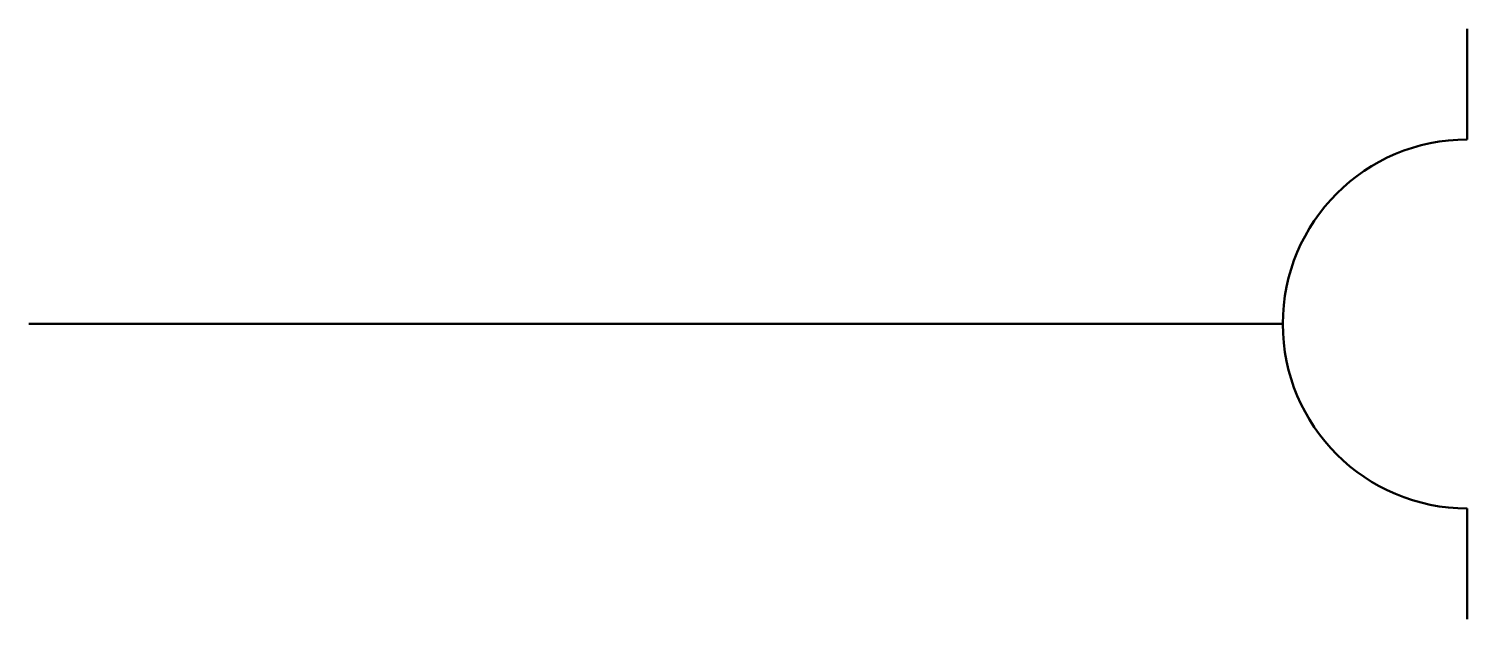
# Model space of a CAD drawing. Header units: millimetres. Extents: x 13.2 to 32.7, y -112.4 to -104.4.
import ezdxf

# ---------------------------------------------------------------- set-up
doc = ezdxf.new("R2010")
doc.units = ezdxf.units.MM
doc.linetypes.add('K5LT_BASIC', pattern=[0])

msp = doc.modelspace()

# ---------------------------------------------------------------- linework, layer by layer
at = {"color": 1, "linetype": 'K5LT_BASIC', "lineweight": 50}
for p, q in [((32.705, -105.918), (32.705, -104.418)), ((30.205, -108.418), (13.205, -108.418)), ((32.705, -110.918), (32.705, -112.418))]:
    msp.add_line(p, q, dxfattribs=at)
msp.add_arc((32.705, -108.418), 2.5, 90, 270, dxfattribs=at)

doc.saveas('drawing.dxf')
